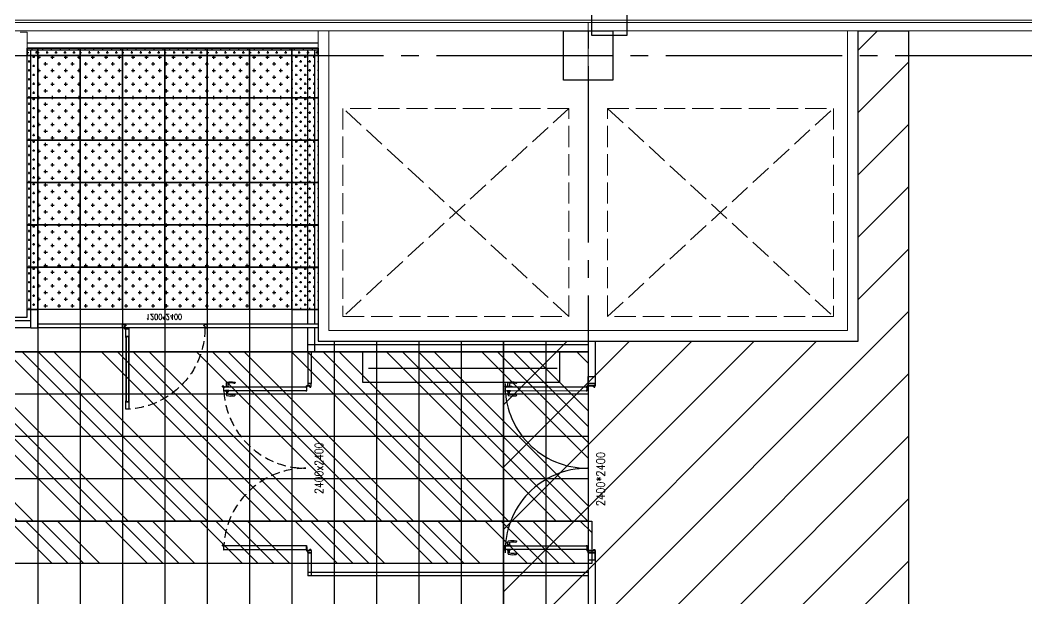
# Model space of a CAD drawing. Header units: millimetres. Extents: x -960 to 41501, y -1010 to 11880.
# Drawn here: x 18515 to 19942, y 8230 to 9050 of the extents above; entities that cross this region are included whole.
import ezdxf
from ezdxf.enums import TextEntityAlignment as Align

# ---------------------------------------------------------------- set-up
doc = ezdxf.new("R2010")
doc.units = ezdxf.units.MM
doc.header["$LTSCALE"] = 100
for name, pattern in [('188K-SM-03-F10-ARCH-PA-Y2257103$0$AP5A-SM-03-F20-ARCH-PA-Y2230801+Y2230803$0$ALL-PA-TXT-Y2221201$0$DASHED', [19.05, 12.7, -6.35]), ('188K-SM-03-F10-ARCH-PA-Y2257103$0$DASHED', [19.05, 12.7, -6.35]), ('X-S-FAB-L10$0$COL-CEN-LIN', [3.25, 2.5, -0.25, 0.25, -0.25]), ('X-S-FAB-L10$0$HIDDEN', [0.4, 0.3, -0.1]), ('X-S-FAB-L10$0$TAI_虛線', [5.644, 2.822, -2.822])]:
    doc.linetypes.add(name, pattern=pattern)
for name, color, linetype in [('0-XREF', 7, 'Continuous'), ('188K-SM-03-F10-ARCH-PA-Y2257103$0$K-1小時防火門', 53, 'Continuous'), ('188K-SM-03-F10-ARCH-PA-Y2257103$0$K-Door', 53, 'Continuous'), ('188K-SM-03-F10-ARCH-PA-Y2257103$0$K-P1S-4.2-單抗', 53, 'Continuous'), ('188K-SM-03-F10-ARCH-PA-Y2257103$0$K-P2D-4.2-雙抗', 53, 'Continuous'), ('188K-SM-03-F10-ARCH-PA-Y2257103$0$K-岩棉 2hr 7.5-單抗', 53, 'Continuous'), ('188K-SM-03-F10-ARCH-PA-Y2257103$0$K-岩棉 2hr 7.5-非抗', 53, 'Continuous'), ('188K-SM-03-F10-ARCH-RF-Y2257103$0$K-RF-0.55', 191, 'Continuous'), ('188K-SM-03-F10-ARCH-RF-Y2257103$0$K-RF-0.55-AREA', 6, 'Continuous'), ('188K-SM-03-F10-ARCH-RF-Y2257103$0$K-RF-動線-1500', 5, 'Continuous'), ('188K-SM-03-F10-ARCH-RF-Y2257103$0$K-RF-動線-1500-預降', 14, 'Continuous'), ('188K-SM-03-F10-ARCH-RF-Y2257103$0$K-格柵-不定尺', 80, 'Continuous'), ('188K-SM-03-F10-ARCH-RF-Y2257103$0$K-格柵-整', 30, 'Continuous'), ('X-S-FAB-L10$0$0-DIM-TXT', 8, 'Continuous'), ('X-S-FAB-L10$0$04', 8, 'Continuous'), ('X-S-FAB-L10$0$A-OBJE-2D', 8, 'X-S-FAB-L10$0$HIDDEN'), ('X-S-FAB-L10$0$A-WALL-EX', 8, 'Continuous'), ('X-S-FAB-L10$0$A-WALL-IN', 8, 'Continuous'), ('X-S-FAB-L10$0$ASP_5', 8, 'Continuous'), ('X-S-FAB-L10$0$BLOCK', 8, 'Continuous'), ('X-S-FAB-L10$0$CCL', 8, 'X-S-FAB-L10$0$COL-CEN-LIN'), ('X-S-FAB-L10$0$COL-S', 8, 'Continuous'), ('X-S-FAB-L10$0$HATCH-L', 8, 'Continuous'), ('X-S-FAB-L10$0$S-SLAB-SHOW', 8, 'Continuous')]:
    doc.layers.add(name, color=color, linetype=linetype)
doc.styles.add('188K-SM-03-F10-ARCH-PA-Y2257103$0$14P7-XFDP10$0$AA-TXT', font='simplex.shx', dxfattribs={"width": 0.8, "bigfont": 'chineset.shx'})
doc.styles.add('188K-SM-03-F10-ARCH-PA-Y2257103$0$AP5A-SM-03-F20-ARCH-PA-Y2230801+Y2230803$0$ALL-PA-TXT-Y2221201$0$Standard', font='txt.shx', dxfattribs={"bigfont": 'chineset.shx'})
doc.styles.add('188K-SM-03-F10-ARCH-PA-Y2257103$0$Standard', font='txt.shx', dxfattribs={"bigfont": 'chineset.shx'})
doc.styles.add('X-S-FAB-L10$0$CHINA', font='simplex.shx', dxfattribs={"width": 0.75, "bigfont": 'chineset.shx'})
doc.styles.add('X-S-FAB-L10$0$Standard', font='', dxfattribs={"width": 0.8})
doc.styles.add('X-S-FAB-L10$0$TG_NOTE_TEXT', font='simplex.shx', dxfattribs={"width": 0.75, "bigfont": 'chineset.shx'})
doc.styles.get('X-S-FAB-L10$0$Standard').set_extended_font_data('Microsoft JhengHei')

# ---------------------------------------------------------------- blocks, each defined once
blk = doc.blocks.new('X-S-FAB-L10$0$FAB2-L05')
at = {"layer": 'X-S-FAB-L10$0$CCL'}
for p, q in [((-6840, 11005), (-6840, 0)), ((-26880, 9720), (1210, 9720))]:
    blk.add_line(p, q, dxfattribs=at)
at = {"layer": 'X-S-FAB-L10$0$COL-S'}
blk.add_lwpolyline([(-6875, 9755), (-6805, 9755), (-6805, 9685), (-6875, 9685)], close=True, dxfattribs=at)
blk = doc.blocks.new('X-S-FAB-L10')
at = {"layer": 'X-S-FAB-L10$0$04'}
for p, q in [((19702.5, 8595), (19702.5, 9035)), ((19702.5, 9035), (19774, 9035)), ((19774, 9035), (19774, 7528.8)), ((19200, 8595), (19702.5, 8595)), ((19200, 7320), (19200, 8595))]:
    blk.add_line(p, q, dxfattribs=at)
at = {"layer": 'X-S-FAB-L10$0$A-OBJE-2D', "lineweight": 0}
for p, q in [((19292.5, 8630), (18972.5, 8925)), ((19292.5, 8925), (18972.5, 8630)), ((19292.5, 8925), (18972.5, 8925)), ((18972.5, 8925), (18972.5, 8630)), ((19292.5, 8630), (19292.5, 8925)), ((19347.5, 8630), (19667.5, 8925)), ((19347.5, 8925), (19667.5, 8630)), ((19347.5, 8630), (19347.5, 8925)), ((19347.5, 8925), (19667.5, 8925)), ((19667.5, 8925), (19667.5, 8630)), ((18972.5, 8630), (19292.5, 8630)), ((19667.5, 8630), (19347.5, 8630)), ((19047.5, 8610), (19232.5, 8610)), ((19407.5, 8610), (19592.5, 8610))]:
    blk.add_line(p, q, dxfattribs=at)
at = {"layer": 'X-S-FAB-L10$0$A-WALL-EX', "lineweight": 0}
blk.add_line((15170, 9046.5), (24360, 9046.5), dxfattribs=at)
at = {"layer": 'X-S-FAB-L10$0$A-WALL-EX', "lineweight": 0, "flags": 128}
for points in [[(24360, 9050), (15170, 9050)], [(15155, 9035), (24363.5, 9035)]]:
    blk.add_lwpolyline(points, dxfattribs=at)
at = {"layer": 'X-S-FAB-L10$0$A-WALL-IN', "lineweight": 0}
for p, q in [((18952.5, 9035), (18937.5, 9035)), ((18937.5, 9035), (18937.5, 8610)), ((18952.5, 8610), (18952.5, 9035)), ((19702.5, 9035), (19687.5, 9035)), ((19687.5, 9035), (19687.5, 8610)), ((19702.5, 8610), (19702.5, 9035)), ((18525, 8629), (18525, 8644)), ((18450, 8629), (18525, 8629)), ((18937.5, 8595), (18937.5, 8610)), ((19687.5, 8610), (18952.5, 8610)), ((19702.5, 8595), (19702.5, 8610)), ((18937.5, 8595), (19702.5, 8595))]:
    blk.add_line(p, q, dxfattribs=at)
at = {"layer": 'X-S-FAB-L10$0$A-WALL-IN', "lineweight": 0, "flags": 128}
for points in [[(18525, 9033), (18515, 9033)], [(18525, 8644), (18525, 9033)]]:
    blk.add_lwpolyline(points, dxfattribs=at)
at = {"layer": 'X-S-FAB-L10$0$ASP_5'}
for p, q in [((19375, 9950), (19375, 9028)), ((19325, 9028), (19325, 9900)), ((19375, 9028), (19325, 9028))]:
    blk.add_line(p, q, dxfattribs=at)
at = {"layer": 'X-S-FAB-L10$0$COL-S'}
for p, q in [((19285, 9035), (19355, 9035)), ((19285, 8965), (19285, 9035)), ((19355, 9035), (19355, 8965)), ((19355, 8965), (19285, 8965))]:
    blk.add_line(p, q, dxfattribs=at)
at = {"layer": 'X-S-FAB-L10$0$HATCH-L', "linetype": 'Continuous'}
for p, q in [((19702.5, 9007.5), (19730, 9035)), ((19702.5, 8919.1), (19774, 8990.6)), ((19702.5, 8830.7), (19774, 8902.2)), ((19702.5, 8742.3), (19774, 8813.8)), ((19702.5, 8654), (19774, 8725.5)), ((19200, 8063.1), (19774, 8637.1)), ((19200, 8593.4), (19201.6, 8595)), ((19200, 8505), (19290, 8595)), ((19200, 8416.6), (19378.4, 8595)), ((19200, 8328.2), (19466.8, 8595)), ((19200, 8239.8), (19555.2, 8595)), ((19200, 8151.5), (19643.5, 8595)), ((19200, 7974.7), (19774, 8548.7)), ((19200, 7886.3), (19774, 8460.3)), ((19200, 7797.9), (19774, 8371.9)), ((19200, 7709.5), (19774, 8283.5))]:
    blk.add_line(p, q, dxfattribs=at)
at = {"layer": 'X-S-FAB-L10$0$S-SLAB-SHOW', "linetype": 'X-S-FAB-L10$0$TAI_虛線', "lineweight": 0}
blk.add_line((19320, 9046.5), (19320, 8610), dxfattribs=at)
at = {"layer": 'X-S-FAB-L10$0$BLOCK'}
blk.add_blockref('X-S-FAB-L10$0$FAB2-L05', (26160, -720), dxfattribs=at)
at = {"style": 'X-S-FAB-L10$0$TG_NOTE_TEXT', "width": 0.5, "flags": 1}
for p in [(7463.3, 9020), (18268.3, 8649), (11197.8, 4800.2), (16485.8, 4800.2), (25420.3, 2635), (13360, 320, 0), (7463.3, -33.3)]:
    blk.add_attdef('WH', text='', height=20, dxfattribs=at).set_placement(p, align=Align.BOTTOM_LEFT)
at = {"width": 0.5}
for style, p in [('X-S-FAB-L10$0$TG_NOTE_TEXT', (7585, 9020)), ('X-S-FAB-L10$0$TG_NOTE_TEXT', (18390, 8649)), ('X-S-FAB-L10$0$TG_NOTE_TEXT', (11117.5, 4813.5)), ('X-S-FAB-L10$0$TG_NOTE_TEXT', (16607.5, 4813.5)), ('X-S-FAB-L10$0$TG_NOTE_TEXT', (25350, 2635)), ('X-S-FAB-L10$0$Standard', (13129.4, 325, 0)), ('X-S-FAB-L10$0$TG_NOTE_TEXT', (7585, -20))]:
    blk.add_attdef('DESC', text='', height=10, dxfattribs=dict(at, style=style)).set_placement(p, align=Align.BOTTOM_LEFT)
for tag, style, p in [('TYPE', 'X-S-FAB-L10$0$TG_NOTE_TEXT', (7619.3, 9020)), ('NO', 'X-S-FAB-L10$0$TG_NOTE_TEXT', (7650.1, 9020)), ('TYPE', 'X-S-FAB-L10$0$TG_NOTE_TEXT', (18424.2, 8649)), ('NO', 'X-S-FAB-L10$0$TG_NOTE_TEXT', (18455, 8649)), ('NO', 'X-S-FAB-L10$0$TG_NOTE_TEXT', (11088.6, 4813.5)), ('TYPE', 'X-S-FAB-L10$0$TG_NOTE_TEXT', (11151.8, 4813.5)), ('TYPE', 'X-S-FAB-L10$0$TG_NOTE_TEXT', (16641.8, 4813.5)), ('NO', 'X-S-FAB-L10$0$TG_NOTE_TEXT', (16672.6, 4813.5)), ('NO', 'X-S-FAB-L10$0$TG_NOTE_TEXT', (25313, 2635)), ('TYPE', 'X-S-FAB-L10$0$TG_NOTE_TEXT', (25350, 2635)), ('NO', 'X-S-FAB-L10$0$Standard', (13100, 320, 0)), ('TYPE', 'X-S-FAB-L10$0$Standard', (13129.4, 320, 0)), ('TYPE', 'X-S-FAB-L10$0$TG_NOTE_TEXT', (7619.3, -20)), ('NO', 'X-S-FAB-L10$0$TG_NOTE_TEXT', (7650.1, -20))]:
    blk.add_attdef(tag, text='', height=10, dxfattribs=dict(at, style=style)).set_placement(p, align=Align.BOTTOM_RIGHT)
for rotation, style, p in [(180, 'X-S-FAB-L10$0$Standard', (317.6, 7480)), (180, 'X-S-FAB-L10$0$Standard', (1217.6, 7480)), (90, 'X-S-FAB-L10$0$TG_NOTE_TEXT', (24310, 3647.5)), (270, 'X-S-FAB-L10$0$TG_NOTE_TEXT', (17080, 1605))]:
    blk.add_attdef('DESC', text='', height=10, rotation=rotation, dxfattribs=dict(at, style=style)).set_placement(p, align=Align.BOTTOM_LEFT)
for tag, rotation, style, p in [('TYPE', 180, 'X-S-FAB-L10$0$Standard', (317.6, 7480)), ('NO', 180, 'X-S-FAB-L10$0$Standard', (347, 7480)), ('TYPE', 180, 'X-S-FAB-L10$0$Standard', (1217.6, 7480)), ('NO', 180, 'X-S-FAB-L10$0$Standard', (1247, 7480)), ('TYPE', 90, 'X-S-FAB-L10$0$TG_NOTE_TEXT', (24310, 3647.5)), ('NO', 90, 'X-S-FAB-L10$0$TG_NOTE_TEXT', (24310, 3610.5)), ('TYPE', 270, 'X-S-FAB-L10$0$TG_NOTE_TEXT', (17080, 1605)), ('NO', 270, 'X-S-FAB-L10$0$TG_NOTE_TEXT', (17080, 1573))]:
    blk.add_attdef(tag, text='', height=10, rotation=rotation, dxfattribs=dict(at, style=style)).set_placement(p, align=Align.BOTTOM_RIGHT)
at = {"style": 'X-S-FAB-L10$0$TG_NOTE_TEXT', "width": 0.5, "flags": 1}
for rotation, p in [(180, (43, 7480)), (180, (943, 7480)), (90, (24310, 3717.8)), (270, (17080, 1711.7))]:
    blk.add_attdef('WH', text='', height=20, rotation=rotation, dxfattribs=at).set_placement(p, align=Align.BOTTOM_LEFT)
at = {"layer": 'X-S-FAB-L10$0$0-DIM-TXT', "style": 'X-S-FAB-L10$0$CHINA', "width": 0.75}
for p in [(667.4, 7855.1, -2689.4), (22627.4, 6728.8), (25644.7, 6728.8), (24778.8, 5569.1), (1118.3, 4980), (417.8, 4594.6), (23874.8, 4355), (22927.4, 4330.1), (23749.9, 3901.4), (417.8, 3765.2), (1118.3, 3730), (417.8, 3115.8), (536.9, 2227.8), (16909, 1782.7), (888.4, 880.5), (16977.4, 750), (18878.8, 750), (25641.2, 553.2), (21364, 526.9)]:
    blk.add_attdef('HIG', text='', height=80, dxfattribs=at).set_placement(p, align=Align.MIDDLE_LEFT)
blk = doc.blocks.new('188K-SM-03-F10-ARCH-RF-Y2257103$0$格柵-60x60')
h = blk.add_hatch()
h.set_pattern_fill('CROSS', color=256, scale=1.5)
h.set_pattern_definition([(0, (-67309.572, -18158.226), (9.525, 9.525), [4.7625, -14.2875]), (90, (-67307.191, -18160.607), (-9.525, 9.525), [4.7625, -14.2875])])
h.paths.add_polyline_path([(0, 60), (60, 60), (60, 0), (0, 0)])
blk.add_lwpolyline([(0, 60), (60, 60), (60, 0), (0, 0)], close=True)
blk = doc.blocks.new('188K-SM-03-F10-ARCH-RF-Y2257103')
at = {"layer": '188K-SM-03-F10-ARCH-RF-Y2257103$0$K-RF-動線-1500'}
h = blk.add_hatch(dxfattribs=at)
h.set_pattern_fill('ANSI34', color=256, scale=5, angle=90)
h.paths.add_polyline_path([(1765, 8580), (19320, 8580), (19320, 8340), (1765, 8340)])
at = {"layer": '188K-SM-03-F10-ARCH-RF-Y2257103$0$K-RF-動線-1500-預降'}
h = blk.add_hatch(dxfattribs=at)
h.set_pattern_fill('ANSI34', color=256, scale=5, angle=90)
h.set_pattern_definition([(135, (5, -240), (-67.3519, -67.3519), []), (135, (5, -217.55), (-67.3519, -67.3519), []), (135, (5, -195.1), (-67.3519, -67.3519), []), (135, (5, -172.65), (-67.3519, -67.3519), [])])
h.paths.add_polyline_path([(1770, 8340), (19325, 8340), (19325, 8280), (1770, 8280)])
at = {"layer": '188K-SM-03-F10-ARCH-RF-Y2257103$0$K-格柵-不定尺'}
h = blk.add_hatch(dxfattribs=at)
h.set_pattern_fill('CROSS', color=256)
h.set_pattern_definition([(0, (16365, -4e-11), (6.35, 6.35), [3.175, -9.525]), (90, (16366.5874, -1.5875), (-6.35, 6.35), [3.175, -9.525])])
h.paths.add_polyline_path([(18525, 9000), (18540, 9000), (18540, 9010.5), (18525, 9010.5)])
h = blk.add_hatch(dxfattribs=at)
h.set_pattern_fill('CROSS', color=256)
h.set_pattern_definition([(0, (16380, 2e-11), (6.35, 6.35), [3.175, -9.525]), (90, (16381.5875, -1.5875), (-6.35, 6.35), [3.175, -9.525])])
h.paths.add_polyline_path([(18540, 9000), (18600, 9000), (18600, 9010.5), (18540, 9010.5)])
h = blk.add_hatch(dxfattribs=at)
h.set_pattern_fill('CROSS', color=256)
h.set_pattern_definition([(0, (16440, 2e-11), (6.35, 6.35), [3.175, -9.525]), (90, (16441.5875, -1.5875), (-6.35, 6.35), [3.175, -9.525])])
h.paths.add_polyline_path([(18600, 9000), (18660, 9000), (18660, 9010.5), (18600, 9010.5)])
h = blk.add_hatch(dxfattribs=at)
h.set_pattern_fill('CROSS', color=256)
h.set_pattern_definition([(0, (16500, 0), (6.35, 6.35), [3.175, -9.525]), (90, (16501.5875, -1.5875), (-6.35, 6.35), [3.175, -9.525])])
h.paths.add_polyline_path([(18660, 9000), (18720, 9000), (18720, 9010.5), (18660, 9010.5)])
h = blk.add_hatch(dxfattribs=at)
h.set_pattern_fill('CROSS', color=256)
h.set_pattern_definition([(0, (16560, 0), (6.35, 6.35), [3.175, -9.525]), (90, (16561.5875, -1.5875), (-6.35, 6.35), [3.175, -9.525])])
h.paths.add_polyline_path([(18720, 9000), (18780, 9000), (18780, 9010.5), (18720, 9010.5)])
h = blk.add_hatch(dxfattribs=at)
h.set_pattern_fill('CROSS', color=256)
h.set_pattern_definition([(0, (16620, 2e-11), (6.35, 6.35), [3.175, -9.525]), (90, (16621.5875, -1.5875), (-6.35, 6.35), [3.175, -9.525])])
h.paths.add_polyline_path([(18780, 9000), (18840, 9000), (18840, 9010.5), (18780, 9010.5)])
h = blk.add_hatch(dxfattribs=at)
h.set_pattern_fill('CROSS', color=256)
h.set_pattern_definition([(0, (16680, 2e-11), (6.35, 6.35), [3.175, -9.525]), (90, (16681.5875, -1.5875), (-6.35, 6.35), [3.175, -9.525])])
h.paths.add_polyline_path([(18840, 9000), (18900, 9000), (18900, 9010.5), (18840, 9010.5)])
h = blk.add_hatch(dxfattribs=at)
h.set_pattern_fill('CROSS', color=256)
h.set_pattern_definition([(0, (16762.5, 4e-11), (6.35, 6.35), [3.175, -9.525]), (90, (16764.0874, -1.5875), (-6.35, 6.35), [3.175, -9.525])])
h.paths.add_polyline_path([(18900, 9000), (18937.5, 9000), (18937.5, 9010.5), (18900, 9010.5)])
h = blk.add_hatch(dxfattribs=at)
h.set_pattern_fill('CROSS', color=256)
h.set_pattern_definition([(0, (16380, -6e-11), (6.35, 6.35), [3.175, -9.525]), (90, (16381.5875, -1.5875), (-6.35, 6.35), [3.175, -9.525])])
h.paths.add_polyline_path([(18525, 9000), (18540, 9000), (18540, 8940), (18525, 8940)])
h = blk.add_hatch(dxfattribs=at)
h.set_pattern_fill('CROSS', color=256)
h.set_pattern_definition([(0, (16777.5, 1e-11), (6.35, 6.35), [3.175, -9.525]), (90, (16779.0875, -1.5875), (-6.35, 6.35), [3.175, -9.525])])
h.paths.add_polyline_path([(18900, 9000), (18937.5, 9000), (18937.5, 8940), (18900, 8940)])
h = blk.add_hatch(dxfattribs=at)
h.set_pattern_fill('CROSS', color=256)
h.set_pattern_definition([(0, (16380, -60), (6.35, 6.35), [3.175, -9.525]), (90, (16381.5876, -61.5875), (-6.35, 6.35), [3.175, -9.525])])
h.paths.add_polyline_path([(18525, 8940), (18540, 8940), (18540, 8880), (18525, 8880)])
h = blk.add_hatch(dxfattribs=at)
h.set_pattern_fill('CROSS', color=256)
h.set_pattern_definition([(0, (16777.5, -60), (6.35, 6.35), [3.175, -9.525]), (90, (16779.0876, -61.5875), (-6.35, 6.35), [3.175, -9.525])])
h.paths.add_polyline_path([(18900, 8940), (18937.5, 8940), (18937.5, 8880), (18900, 8880)])
h = blk.add_hatch(dxfattribs=at)
h.set_pattern_fill('CROSS', color=256)
h.set_pattern_definition([(0, (16380, -120), (6.35, 6.35), [3.175, -9.525]), (90, (16381.5875, -121.5875), (-6.35, 6.35), [3.175, -9.525])])
h.paths.add_polyline_path([(18525, 8880), (18540, 8880), (18540, 8820), (18525, 8820)])
h = blk.add_hatch(dxfattribs=at)
h.set_pattern_fill('CROSS', color=256)
h.set_pattern_definition([(0, (16777.5, -120), (6.35, 6.35), [3.175, -9.525]), (90, (16779.0875, -121.5875), (-6.35, 6.35), [3.175, -9.525])])
h.paths.add_polyline_path([(18900, 8880), (18937.5, 8880), (18937.5, 8820), (18900, 8820)])
h = blk.add_hatch(dxfattribs=at)
h.set_pattern_fill('CROSS', color=256)
h.set_pattern_definition([(0, (16380, -180.25), (6.35, 6.35), [3.175, -9.525]), (90, (16381.5876, -181.8374), (-6.35, 6.35), [3.175, -9.525])])
h.paths.add_polyline_path([(18525, 8819.7), (18540, 8819.7), (18540, 8759.7), (18525, 8759.7)])
h = blk.add_hatch(dxfattribs=at)
h.set_pattern_fill('CROSS', color=256)
h.set_pattern_definition([(0, (16777.5, -180.25), (6.35, 6.35), [3.175, -9.525]), (90, (16779.0876, -181.8374), (-6.35, 6.35), [3.175, -9.525])])
h.paths.add_polyline_path([(18900, 8819.7), (18937.5, 8819.7), (18937.5, 8759.7), (18900, 8759.7)])
h = blk.add_hatch(dxfattribs=at)
h.set_pattern_fill('CROSS', color=256)
h.set_pattern_definition([(0, (16380, -240.25), (6.35, 6.35), [3.175, -9.525]), (90, (16381.5875, -241.8374), (-6.35, 6.35), [3.175, -9.525])])
h.paths.add_polyline_path([(18525, 8759.7), (18540, 8759.7), (18540, 8699.7), (18525, 8699.7)])
h = blk.add_hatch(dxfattribs=at)
h.set_pattern_fill('CROSS', color=256)
h.set_pattern_definition([(0, (16777.5, -240.25), (6.35, 6.35), [3.175, -9.525]), (90, (16779.0875, -241.8374), (-6.35, 6.35), [3.175, -9.525])])
h.paths.add_polyline_path([(18900, 8759.7), (18937.5, 8759.7), (18937.5, 8699.7), (18900, 8699.7)])
h = blk.add_hatch(dxfattribs=at)
h.set_pattern_fill('CROSS', color=256)
h.set_pattern_definition([(0, (16380, -300.25), (6.35, 6.35), [3.175, -9.525]), (90, (16381.5875, -301.8374), (-6.35, 6.35), [3.175, -9.525])])
h.paths.add_polyline_path([(18525, 8699.7), (18540, 8699.7), (18540, 8639.7), (18525, 8639.7)])
h = blk.add_hatch(dxfattribs=at)
h.set_pattern_fill('CROSS', color=256)
h.set_pattern_definition([(0, (16777.5, -300.25), (6.35, 6.35), [3.175, -9.525]), (90, (16779.0875, -301.8374), (-6.35, 6.35), [3.175, -9.525])])
h.paths.add_polyline_path([(18900, 8699.7), (18937.5, 8699.7), (18937.5, 8639.7), (18900, 8639.7)])
at = {"layer": '188K-SM-03-F10-ARCH-RF-Y2257103$0$K-RF-0.55'}
for p, q in [((18540, 9010.5), (18540, 1870)), ((18600, 9010.5), (18600, 1870)), ((18660, 9010.5), (18660, 1870)), ((18720, 9010.5), (18720, 1870)), ((18780, 9010.5), (18780, 1870)), ((18840, 9010.5), (18840, 1870)), ((18900, 9010.5), (18900, 1870)), ((18937.5, 9000), (18525, 9000)), ((18937.5, 8940), (18525, 8940)), ((18937.5, 8880), (18525, 8880)), ((18937.5, 8820), (18525, 8820)), ((18937.5, 8760), (18525, 8760)), ((18937.5, 8700), (18525, 8700)), ((18937.5, 8640), (18525, 8640)), ((18960, 8595), (18960, 1870)), ((19020, 8595), (19020, 1870)), ((19080, 8595), (19080, 1870)), ((19140, 8595), (19140, 1870)), ((19200, 8595), (19200, 1870)), ((19260, 8595), (19260, 1870)), ((19320, 8595), (19320, 1870)), ((19320, 8580), (1765, 8580)), ((19320, 8520), (1765, 8520)), ((19320, 8460), (1765, 8460)), ((19320, 8400), (1765, 8400)), ((19320, 8340), (1765, 8340)), ((19320, 8280), (1845, 8280))]:
    blk.add_line(p, q, dxfattribs=at)
at = {"layer": '188K-SM-03-F10-ARCH-RF-Y2257103$0$K-RF-0.55-AREA', "elevation": 0}
blk.add_lwpolyline([(16835, 9010.5), (17595, 9010.5), (17595, 8629), (18525, 8629), (18525, 9010.5), (18937.5, 9010.5), (18937.5, 8595), (19320, 8595), (19320, 7535)], dxfattribs=at)
at = {"layer": '188K-SM-03-F10-ARCH-RF-Y2257103$0$K-RF-動線-1500'}
blk.add_lwpolyline([(1765, 8580), (19320, 8580), (19320, 8340), (1765, 8340)], close=True, dxfattribs=at)
at = {"layer": '188K-SM-03-F10-ARCH-RF-Y2257103$0$K-RF-動線-1500-預降'}
blk.add_lwpolyline([(1770, 8340), (19325, 8340), (19325, 8280), (1770, 8280)], close=True, dxfattribs=at)
at = {"layer": '188K-SM-03-F10-ARCH-RF-Y2257103$0$K-格柵-不定尺'}
for points in [[(18525, 9000), (18540, 9000), (18540, 9010.5), (18525, 9010.5)], [(18540, 9000), (18600, 9000), (18600, 9010.5), (18540, 9010.5)], [(18600, 9000), (18660, 9000), (18660, 9010.5), (18600, 9010.5)], [(18660, 9000), (18720, 9000), (18720, 9010.5), (18660, 9010.5)], [(18720, 9000), (18780, 9000), (18780, 9010.5), (18720, 9010.5)], [(18780, 9000), (18840, 9000), (18840, 9010.5), (18780, 9010.5)], [(18840, 9000), (18900, 9000), (18900, 9010.5), (18840, 9010.5)], [(18900, 9000), (18937.5, 9000), (18937.5, 9010.5), (18900, 9010.5)], [(18525, 9000), (18540, 9000), (18540, 8940), (18525, 8940)], [(18900, 9000), (18937.5, 9000), (18937.5, 8940), (18900, 8940)], [(18525, 8940), (18540, 8940), (18540, 8880), (18525, 8880)], [(18900, 8940), (18937.5, 8940), (18937.5, 8880), (18900, 8880)], [(18525, 8880), (18540, 8880), (18540, 8820), (18525, 8820)], [(18900, 8880), (18937.5, 8880), (18937.5, 8820), (18900, 8820)]]:
    blk.add_lwpolyline(points, close=True, dxfattribs=at)
at = {"layer": '188K-SM-03-F10-ARCH-RF-Y2257103$0$K-格柵-不定尺', "elevation": 0}
for points in [[(18525, 8819.7), (18540, 8819.7), (18540, 8759.7), (18525, 8759.7)], [(18900, 8819.7), (18937.5, 8819.7), (18937.5, 8759.7), (18900, 8759.7)], [(18525, 8759.7), (18540, 8759.7), (18540, 8699.7), (18525, 8699.7)], [(18900, 8759.7), (18937.5, 8759.7), (18937.5, 8699.7), (18900, 8699.7)], [(18525, 8699.7), (18540, 8699.7), (18540, 8639.7), (18525, 8639.7)], [(18900, 8699.7), (18937.5, 8699.7), (18937.5, 8639.7), (18900, 8639.7)]]:
    blk.add_lwpolyline(points, close=True, dxfattribs=at)
at = {"layer": '188K-SM-03-F10-ARCH-RF-Y2257103$0$K-格柵-整'}
for p in [(18540, 8940), (18600, 8940), (18660, 8940), (18720, 8940), (18780, 8940), (18840, 8940), (18540, 8880), (18600, 8880), (18660, 8880), (18720, 8880), (18780, 8880), (18840, 8880), (18540, 8820), (18600, 8820), (18660, 8820), (18720, 8820), (18780, 8820), (18840, 8820), (18540, 8760), (18600, 8760), (18660, 8760), (18720, 8760), (18780, 8760), (18840, 8760), (18540, 8700), (18600, 8700), (18660, 8700), (18720, 8700), (18780, 8700), (18840, 8700), (18540, 8640), (18600, 8640), (18660, 8640), (18720, 8640), (18780, 8640), (18840, 8640)]:
    blk.add_blockref('188K-SM-03-F10-ARCH-RF-Y2257103$0$格柵-60x60', p, dxfattribs=at)
blk = doc.blocks.new('188K-SM-03-F10-ARCH-PA-Y2257103$0$單開庫板門-1200x2400)圓型拉環鎖+輔助鎖)')
at = {"ltscale": 0.1}
for p, q in [((26008.6, -11403.6), (26004.5, -11403.6)), ((26004.5, -11403.6), (26004.5, -11414.1)), ((26008.6, -11414.1), (26008.6, -11403.6)), ((26004.5, -11414.1), (26004.5, -11415.3)), ((26004.5, -11414.1), (26008.6, -11414.1)), ((26004.5, -11415.4), (26004.6, -11415.5)), ((26008.6, -11414), (26004.6, -11414)), ((26004.6, -11414.3), (26004.6, -11414.2)), ((26004.6, -11415.3), (26004.6, -11414.5)), ((26004.7, -11414.1), (26006.5, -11414.1)), ((26005.1, -11414.4), (26004.7, -11414.4)), ((26004.7, -11414.5), (26005.1, -11414.5)), ((26004.7, -11414.5), (26004.7, -11506)), ((26004.7, -11506), (26004.7, -11414.5)), ((26004.7, -11414.5), (26004.7, -11414.5)), ((26004.7, -11415.4), (26004.7, -11415.3)), ((26005.2, -11414.4), (26005.2, -11414.4)), ((26006.5, -11414.1), (26006.6, -11414.1)), ((26006.6, -11414.1), (26006.6, -11414.1)), ((26006.6, -11414.1), (26008.4, -11414.1)), ((26008.4, -11414.4), (26008, -11414.4)), ((26008, -11414.4), (26008, -11414.4)), ((26008, -11414.5), (26008.4, -11414.5)), ((26008.4, -11506), (26008.4, -11414.5)), ((26008.4, -11414.5), (26008.4, -11414.5)), ((26008.4, -11414.5), (26008.4, -11506)), ((26008.4, -11415.3), (26008.4, -11415.4)), ((26008.5, -11414.2), (26008.5, -11414.3)), ((26008.5, -11414.5), (26008.5, -11415.3)), ((26008.5, -11415.5), (26008.6, -11415.4)), ((26008.6, -11415.3), (26008.6, -11414.1)), ((26008.6, -11506.4), (26004.5, -11506.4)), ((26004.5, -11506.4), (26004.5, -11518)), ((26004.7, -11506), (26004.7, -11506)), ((26008.4, -11506), (26008.4, -11506)), ((26008.6, -11518), (26008.6, -11506.4)), ((25999.5, -11519.7), (25999.5, -11523.2)), ((26002.5, -11519.1), (26000, -11519.1)), ((26000, -11523.7), (26002.4, -11523.7)), ((26002.4, -11523.7), (26004.1, -11522.6)), ((26002.9, -11518.5), (26002.6, -11518.5)), ((26002.6, -11518.5), (26002.6, -11521)), ((26002.6, -11521.9), (26002.6, -11519.3)), ((26002.6, -11521), (26002.9, -11521)), ((26003.4, -11521.9), (26002.6, -11521.9)), ((26002.9, -11521), (26002.9, -11518.5)), ((26003.3, -11522.2), (26003.3, -11522)), ((26003.3, -11522), (26003.4, -11522)), ((26004, -11522.2), (26003.3, -11522.2)), ((26008.3, -11517.5), (26003.6, -11517.5)), ((26003.6, -11517.5), (26003.6, -11517.7)), ((26003.6, -11517.7), (26008.3, -11517.7)), ((26004.1, -11521.9), (26003.9, -11521.9)), ((26003.9, -11522), (26004, -11522)), ((26004, -11522), (26004, -11522.2)), ((26004.2, -11522.4), (26004.2, -11521.9)), ((26004.5, -11518), (26008.6, -11518)), ((26008.3, -11517.7), (26008.3, -11517.5)), ((26114.8, -11521.9), (26115.1, -11521.9)), ((26114.8, -11522.4), (26114.8, -11521.9)), ((26114.9, -11522), (26114.9, -11522.2)), ((26115.1, -11522), (26114.9, -11522)), ((26114.9, -11522.2), (26115.7, -11522.2)), ((26116.6, -11523.7), (26114.9, -11522.6)), ((26115.5, -11521.9), (26116.3, -11521.9)), ((26115.7, -11522), (26115.5, -11522)), ((26115.7, -11522.2), (26115.7, -11522)), ((26116.3, -11521.9), (26116.3, -11519.3)), ((26116.5, -11519.1), (26119, -11519.1)), ((26119, -11523.7), (26116.6, -11523.7)), ((26119.5, -11519.7), (26119.5, -11523.2))]:
    blk.add_line(p, q, dxfattribs=at)
blk.add_lwpolyline([(26006.6, -11506.4), (26006.5, -11506.3), (26004.7, -11506.3, -0.414214), (26004.6, -11506.3), (26004.6, -11506.1, -0.414214), (26004.7, -11506.1), (26005.1, -11506.1, 0.414214), (26005.2, -11506.1), (26005.2, -11506, 0.414214), (26005.1, -11506), (26004.7, -11506, -0.414214), (26004.6, -11506), (26004.6, -11505.2, -0.414214), (26004.7, -11505.2), (26004.7, -11505.2, 0.414214), (26004.7, -11505.2), (26004.7, -11505, 0.72636), (26004.6, -11505), (26004.5, -11505.1, 0.158507), (26004.5, -11505.2), (26004.5, -11506.4, 0.414214), (26004.6, -11506.5), (26008.6, -11506.5, 0.414214), (26008.6, -11506.4), (26008.6, -11505.2, 0.158507), (26008.6, -11505.1), (26008.5, -11505, 0.72636), (26008.4, -11505), (26008.4, -11505.2, 0.414214), (26008.5, -11505.2, -0.414214), (26008.5, -11505.2), (26008.5, -11506, -0.414214), (26008.4, -11506), (26008, -11506, 0.414214), (26008, -11506), (26008, -11506.1, 0.414214), (26008, -11506.1), (26008.4, -11506.1, -0.414214), (26008.5, -11506.1), (26008.5, -11506.3, -0.414214), (26008.4, -11506.3), (26006.6, -11506.3)], format="xyb", close=True, dxfattribs=at)
for points in [[(25999.5, -11518.9), (25999.5, -11523.9)], [(26119.5, -11518.9), (26119.5, -11523.9)]]:
    blk.add_lwpolyline(points)
at = {"linetype": '188K-SM-03-F10-ARCH-PA-Y2257103$0$AP5A-SM-03-F20-ARCH-PA-Y2230801+Y2230803$0$ALL-PA-TXT-Y2221201$0$DASHED', "ltscale": 0.01}
blk.add_arc((26001.1, -11518.7), 115.3, 359.8531, 85.8135, dxfattribs=at)
at = {"ltscale": 0.1}
for centre, radius, start, end in [((26004.6, -11414.1), 0.0313, 90, 180), ((26004.6, -11415.3), 0.0313, 180, 216.0274), ((26004.7, -11414.2), 0.0313, 90, 180), ((26004.7, -11414.3), 0.0313, 180, 270), ((26004.7, -11414.5), 0.0313, 90, 180), ((26004.7, -11415.3), 0.0209, 180, 270), ((26004.7, -11415.4), 0.0313, 216.0274, 360), ((26004.7, -11415.3), 0.0209, 360, 90), ((26005.1, -11414.4), 0.0313, 270, 0), ((26005.1, -11414.4), 0.0313, 0, 90), ((26008, -11414.4), 0.0313, 90, 180), ((26008, -11414.4), 0.0313, 180, 270), ((26008.4, -11414.2), 0.0313, 360, 90), ((26008.4, -11414.3), 0.0313, 270, 0), ((26008.4, -11414.5), 0.0313, 0, 90), ((26008.5, -11415.3), 0.0209, 90, 180), ((26008.5, -11415.4), 0.0313, 180, 323.9726), ((26008.5, -11415.3), 0.0209, 270, 360), ((26008.6, -11414.1), 0.0313, 360, 90), ((26008.6, -11415.3), 0.0313, 323.9726, 360)]:
    blk.add_arc(centre, radius, start, end, dxfattribs=at)
for centre, major_axis, start_param, end_param in [((26000, -11519.7), (0.369, -0.369), 2.356194, 3.926991), ((26000, -11523.2), (-0.369, -0.369), 5.497787, 7.068583), ((26002.5, -11519.3), (0.111, -0.111), 7.068583, 8.63938), ((26003.4, -11521.9), (-0.0369, -0.0369), 0.785398, 3.926991), ((26003.9, -11521.9), (-0.0369, -0.0369), 3.926991, 7.068583), ((26004.1, -11521.9), (0.0369, -0.0369), 7.068583, 8.63938), ((26003.9, -11522.4), (0.221, -0.221), 6.162283, 7.068583), ((26114.8, -11521.9), (-0.0369, -0.0369), -2.356194, -0.785398), ((26115.1, -11522.4), (-0.221, -0.221), -0.785398, 0.120903), ((26115.1, -11521.9), (0.0369, -0.0369), -0.785398, 2.356194), ((26115.5, -11521.9), (0.0369, -0.0369), 2.356194, 5.497787), ((26116.5, -11519.3), (-0.111, -0.111), -2.356194, -0.785398), ((26119, -11519.7), (-0.369, -0.369), 2.356194, 3.926991), ((26119, -11523.2), (0.369, -0.369), -0.785398, 0.785398)]:
    blk.add_ellipse(centre, major_axis=major_axis, ratio=1, start_param=start_param, end_param=end_param, dxfattribs=at)
at = {"ltscale": 0.1, "extrusion": (0, 0, -1)}
blk.add_ellipse((26003.1, -11517.9), major_axis=(-0.516, 0.516), ratio=1, start_param=5.497787, end_param=11.780972, dxfattribs=at)
at = {"color": 8, "ltscale": 0.1, "style": '188K-SM-03-F10-ARCH-PA-Y2257103$0$AP5A-SM-03-F20-ARCH-PA-Y2230801+Y2230803$0$ALL-PA-TXT-Y2221201$0$Standard', "width": 0.85}
blk.add_text('1200*2400', height=8, dxfattribs=at).set_placement((26058.4, -11534.4), align=Align.MIDDLE_CENTER)
blk = doc.blocks.new('188K-SM-03-F10-ARCH-PA-Y2257103$0$雙開門-2400×2400')
for p, q in [((225.2, 117.7), (223.8, 117.6)), ((229.2, 117.7), (225.2, 117.7)), ((225.2, 115.5), (229.2, 115.5)), ((229.2, 119), (229.2, 114.1)), ((230, 119), (229.2, 119)), ((230, 114.1), (230, 119)), ((229.2, 114.1), (230, 114.1)), ((0, 2.5), (0, -2.5)), ((0, -1.9), (0, 1.9)), ((0.6, 2.5), (3, 2.5)), ((3, 2.5), (3, 0.2)), ((3, 0.2), (3, 0.2)), ((239.4, 2.5), (237, 2.5)), ((237, 2.5), (237, -0.2)), ((237, -0.2), (237, 0)), ((240, 2.5), (240, -2.5)), ((240, -1.9), (240, 1.9)), ((3, -2.5), (0.6, -2.5)), ((4.7, -1.9), (3, -2.5)), ((3.7, -0.6), (3.9, -0.6)), ((3.9, -0.6), (4, -0.6)), ((4.1, -0.7), (4, -0.7)), ((4, -0.7), (4, -1.5)), ((4, -1.5), (4.6, -1.5)), ((4.5, -0.2), (4.1, -0.2)), ((4.1, -0.7), (4.1, -0.7)), ((4.6, -0.7), (4.5, -0.7)), ((4.5, -0.7), (4.5, -0.7)), ((4.6, -0.6), (4.7, -0.6)), ((4.6, -1.5), (4.6, -0.7)), ((4.7, -0.6), (4.8, -0.6)), ((5, -0.8), (5, -1.5)), ((235, -0.8), (235, -1.5)), ((235.3, -0.6), (235.2, -0.6)), ((235.4, -0.6), (235.3, -0.6)), ((235.3, -1.9), (237, -2.5)), ((235.4, -1.5), (235.4, -0.7)), ((235.4, -0.7), (235.5, -0.7)), ((236, -1.5), (235.4, -1.5)), ((235.5, -0.2), (235.9, -0.2)), ((235.5, -0.7), (235.5, -0.7)), ((235.9, -0.7), (235.9, -0.7)), ((235.9, -0.7), (236, -0.7)), ((236.1, -0.6), (236, -0.6)), ((236, -0.7), (236, -1.5)), ((236.3, -0.6), (236.1, -0.6)), ((237, -2.5), (239.4, -2.5))]:
    blk.add_line(p, q)
for points in [[(10.9, 121.6), (10.9, 123.4), (10.9, 121.6), (4.3, 121.6), (4.3, 121.5), (4.7, 121.5), (4.7, 120.4, 0.414214), (4.8, 120.3), (5, 120.3), (5, 120.4), (4.9, 120.4), (4.9, 121.4), (5, 121.4), (5, 4.1), (4.9, 4.1), (4.9, 5.1), (5, 5.1), (5, 5.2), (4.8, 5.2, 0.414214), (4.7, 5.1), (4.7, 4, 0.414214), (4.8, 3.8), (10.2, 3.8, 0.414214), (10.3, 4), (10.3, 5.1, 0.414214), (10.2, 5.2), (10, 5.2), (10, 5.1), (10.1, 5.1), (10.1, 4.1), (10, 4.1), (10, 121.4), (10.1, 121.4), (10.1, 120.4), (10, 120.4), (10, 120.3), (10.2, 120.3, 0.414214), (10.3, 120.4), (10.3, 121.4), (11.1, 121.4, 0.414214), (11.1, 121.4), (11.1, 123.6, 0.414214), (11.1, 123.7), (10.3, 123.7), (10.3, 123.4), (10.9, 123.4)], [(235.9, 121.6), (235.9, 123.4), (235.9, 121.6), (229.3, 121.6), (229.3, 121.5), (229.7, 121.5), (229.7, 120.4, 0.414214), (229.8, 120.3), (230, 120.3), (230, 120.4), (229.9, 120.4), (229.9, 121.4), (230, 121.4), (230, 4.1), (229.9, 4.1), (229.9, 5.1), (230, 5.1), (230, 5.2), (229.8, 5.2, 0.414214), (229.7, 5.1), (229.7, 4, 0.414214), (229.8, 3.8), (235.2, 3.8, 0.414214), (235.3, 4), (235.3, 5.1, 0.414214), (235.2, 5.2), (235, 5.2), (235, 5.1), (235.1, 5.1), (235.1, 4.1), (235, 4.1), (235, 121.4), (235.1, 121.4), (235.1, 120.4), (235, 120.4), (235, 120.3), (235.2, 120.3, 0.414214), (235.3, 120.4), (235.3, 121.4), (236.1, 121.4, 0.414214), (236.1, 121.4), (236.1, 123.6, 0.414214), (236.1, 123.7), (235.3, 123.7), (235.3, 123.4), (235.9, 123.4)], [(235.8, 117.7), (239.8, 117.7), (241.2, 117.6, -0.327495), (242, 116.9, -0.089847), (242.2, 106.2, -1.144881), (240.3, 106.6, 0.137079), (240.3, 114.9, 0.349357), (239.8, 115.5), (235.8, 115.5)]]:
    blk.add_lwpolyline(points, format="xyb")
blk.add_lwpolyline([(235, 114.1), (235, 119), (235.8, 119), (235.8, 114.1)], close=True)
at = {"ltscale": 500}
for points in [[(3.3, 0.3), (3.3, 3.1), (3, 3.1), (3, 0.3)], [(8.5, 3.8), (4, 3.8), (4, 4.1), (8.5, 4.1)], [(231.5, 3.8), (236, 3.8), (236, 4.1), (231.5, 4.1)], [(236.7, -0.1), (236.7, 3.1), (237, 3.1), (237, -0.1)]]:
    blk.add_lwpolyline(points, close=True, dxfattribs=at)
at = {"linetype": '188K-SM-03-F10-ARCH-PA-Y2257103$0$DASHED', "ltscale": 0.01}
for centre, start, end in [((3.5, 5.1), 0, 85.9993), ((236.5, 5.1), 94.0007, 180)]:
    blk.add_arc(centre, 116.5, start, end, dxfattribs=at)
for centre, radius, start, end in [((0.6, 1.9), 0.598, 90, 180), ((3.9, 0.2), 0.855, 178.2453, 256.7344), ((236.3, 0), 0.659, 270, 360), ((239.4, 1.9), 0.598, 0, 90), ((0.6, -1.9), 0.598, 180, 270), ((4.3, -0.6), 0.427, 111.7868, 180), ((4, -0.7), 0.11, 360, 90), ((4.3, -0.6), 0.427, 0, 68.2132), ((4.6, -0.7), 0.11, 90, 180), ((4.5, -1.5), 0.5, 288.9704, 0), ((4.8, -0.8), 0.2, 0, 90), ((235.2, -0.8), 0.2, 90, 180), ((235.5, -1.5), 0.5, 180, 251.0296), ((235.7, -0.6), 0.427, 111.7868, 180), ((235.4, -0.7), 0.11, 360, 90), ((235.7, -0.6), 0.427, 0, 68.2132), ((236, -0.7), 0.11, 90, 180), ((239.4, -1.9), 0.598, 270, 360)]:
    blk.add_arc(centre, radius, start, end)
for centre, major_axis, start_param, end_param in [((252.5, 110.9), (-21.3, 21.3), 0.585307, 0.943734), ((223.9, 116.7), (0.624, 0.624), 0.866962, 2.13291), ((239.6, 110.8), (-10.9, 10.9), 0.51383, 1.058752), ((225.3, 114.9), (-0.417, 0.417), -0.669314, 0.675093), ((223.8, 106.3), (-0.707, 0.707), 0.872811, 4.284184)]:
    blk.add_ellipse(centre, major_axis=major_axis, ratio=1, start_param=start_param, end_param=end_param)
at = {"ltscale": 500, "extrusion": (0, 0, -1)}
blk.add_ellipse((3.5, 3.6), major_axis=(0.495, 0.495), ratio=1, start_param=3.926991, end_param=10.210176, dxfattribs=at)
at = {"ltscale": 500}
blk.add_ellipse((236.5, 3.6), major_axis=(-0.495, 0.495), ratio=1, start_param=3.926991, end_param=10.210176, dxfattribs=at)
at = {"color": 8, "style": '188K-SM-03-F10-ARCH-PA-Y2257103$0$14P7-XFDP10$0$AA-TXT', "width": 0.8}
blk.add_text('2400x2400', height=12, dxfattribs=at).set_placement((120, -13.5), align=Align.MIDDLE_CENTER)
blk = doc.blocks.new('188K-SM-03-F10-ARCH-PA-Y2257103$0$(FD1-6B)1hr雙開防火門-2400x2400')
for p, q in [((20.1, 125), (20.9, 125)), ((20.1, 120.1), (20.1, 125)), ((20.9, 120.1), (20.1, 120.1)), ((20.9, 125), (20.9, 120.1)), ((20.9, 123.7), (24.9, 123.7)), ((24.8, 121.5), (20.9, 121.5)), ((24.9, 123.7), (26.2, 123.6)), ((235.1, 123.7), (233.8, 123.6)), ((239.1, 123.7), (235.1, 123.7)), ((235.2, 121.5), (239.1, 121.5)), ((239.1, 125), (239.1, 120.1)), ((239.9, 125), (239.1, 125)), ((239.1, 120.1), (239.9, 120.1)), ((239.9, 120.1), (239.9, 125)), ((11.8, 0), (10, 0))]:
    blk.add_line(p, q)
for points in [[(14.2, 127.6), (14.2, 129.5), (14.2, 127.6), (20.8, 127.6), (20.8, 127.5), (20.3, 127.5), (20.3, 126.4, -0.414214), (20.2, 126.3), (20.1, 126.3), (20.1, 126.4), (20.2, 126.4), (20.2, 127.4), (20.1, 127.4), (20, 11.6), (20.1, 11.6), (20.1, 12.6), (20, 12.6), (20, 12.7), (20.2, 12.7, -0.414214), (20.3, 12.6), (20.3, 11.5, -0.414214), (20.2, 11.3), (14.8, 11.3, -0.414214), (14.7, 11.5), (14.7, 12.6, -0.414214), (14.8, 12.7), (15, 12.7), (15, 12.6), (14.9, 12.6), (14.9, 11.6), (15, 11.6), (15.1, 127.4), (14.9, 127.4), (14.9, 126.4), (15, 126.4), (15, 126.3), (14.9, 126.3, -0.414214), (14.8, 126.4), (14.8, 127.4), (14, 127.4, -0.414214), (13.9, 127.5), (13.9, 129.6, -0.414214), (14, 129.7), (14.8, 129.7), (14.8, 129.5), (14.2, 129.5)], [(14.3, 123.7), (10.3, 123.7), (8.9, 123.6, 0.327495), (8.1, 122.9, 0.089847), (7.9, 112.2, 1.144881), (9.8, 112.6, -0.137079), (9.8, 121, -0.349357), (10.3, 121.5), (14.3, 121.5)], [(245.8, 127.6), (245.8, 118.2), (245.8, 127.6), (239.2, 127.6), (239.2, 127.5), (239.7, 127.5), (239.7, 126.4, 0.414214), (239.8, 126.3), (239.9, 126.3), (239.9, 126.4), (239.8, 126.4), (239.8, 127.4), (239.9, 127.4), (240, 11.6), (239.9, 11.6), (239.9, 12.6), (240, 12.6), (240, 12.7), (239.8, 12.7, 0.414214), (239.7, 12.6), (239.7, 11.5, 0.414214), (239.8, 11.3), (245.2, 11.3, 0.414214), (245.3, 11.5), (245.3, 12.6, 0.414214), (245.2, 12.7), (245, 12.7), (245, 12.6), (245.1, 12.6), (245.1, 11.6), (245, 11.6), (244.9, 127.4), (245.1, 127.4), (245.1, 126.4), (245, 126.4), (245, 126.3), (245.1, 126.3, 0.414214), (245.2, 126.4), (245.2, 127.4), (246, 127.4, 0.414214), (246.1, 127.5), (246.1, 118.3, 0.414214), (246, 118.4), (245.2, 118.4), (245.2, 118.2), (245.8, 118.2)], [(245.7, 123.7), (249.7, 123.7), (251.1, 123.6, -0.327495), (251.9, 122.9, -0.089847), (252.1, 112.2, -1.144881), (250.2, 112.6, 0.137079), (250.2, 121, 0.349357), (249.7, 121.5), (245.7, 121.5)], [(14.7, 1.9, 0.306748), (14.5, 2.3), (14.1, 2.3, 0.306748), (13.9, 1.9), (14, 1.9, -0.414214), (14.1, 1.8), (14.1, 1.8), (14, 1.8), (14, 1), (14.6, 1), (14.6, 1.8), (14.5, 1.8), (14.5, 1.8, -0.414214), (14.6, 1.9), (14.7, 1.9), (14.8, 1.9, -0.414214), (15, 1.7), (15, 1, -0.320245), (14.7, 0.6), (13, 0), (10.6, 0, -0.414214), (10, 0.6), (10, 9.4, -0.414214), (10.6, 10), (13, 10), (13, 2.5), (13, 2.5, 0.414214), (13.7, 1.9), (13.9, 1.9)], [(245.3, 1.9, -0.306748), (245.5, 2.3), (245.9, 2.3, -0.306748), (246.1, 1.9), (246, 1.9, 0.414214), (245.9, 1.8), (245.9, 1.8), (246, 1.8), (246, 1), (245.4, 1), (245.4, 1.8), (245.5, 1.8), (245.5, 1.8, 0.414214), (245.4, 1.9), (245.3, 1.9), (245.2, 1.9, 0.414214), (245, 1.7), (245, 1, 0.320245), (245.3, 0.6), (247, 0), (249.4, 0, 0.414214), (250, 0.6), (250, 9.4, 0.414214), (249.4, 10), (247, 10), (247, 2.5), (247, 2.5, -0.414214), (246.3, 1.9), (246.1, 1.9)]]:
    blk.add_lwpolyline(points, format="xyb")
for points in [[(15.1, 120.1), (15.1, 125), (14.3, 125), (14.3, 120.1)], [(244.9, 120.1), (244.9, 125), (245.7, 125), (245.7, 120.1)], [(10, 10), (0, 10), (0, 0), (10, 0)], [(13, 10), (10, 10), (10, 0), (13, 0)], [(247, 10), (250, 10), (250, 0), (247, 0)], [(250, 10), (260, 10), (260, 0), (250, 0)]]:
    blk.add_lwpolyline(points, close=True)
at = {"ltscale": 500}
for points in [[(13.3, 6.1), (13.3, 10.6), (13, 10.6), (13, 6.1)], [(18.5, 11.3), (14, 11.3), (14, 11.6), (18.5, 11.6)], [(241.5, 11.3), (246, 11.3), (246, 11.6), (241.5, 11.6)], [(246.7, 6.1), (246.7, 10.6), (247, 10.6), (247, 6.1)]]:
    blk.add_lwpolyline(points, close=True, dxfattribs=at)
for centre, radius, start, end in [((13.5, 11.1), 116.5, 0, 91.721), ((246.7, 11.1), 116.7, 88.3802, 180)]:
    blk.add_arc(centre, radius, start, end)
at = {"extrusion": (0, 0, -1)}
for centre, major_axis, start_param, end_param in [((24.7, 120.9), (-0.417, 0.417), 0.901482, 2.245889), ((10.4, 116.8), (10.9, 10.9), 0.51383, 1.058752), ((26.2, 122.7), (-0.624, 0.624), 0.866962, 2.13291), ((-2.5, 117), (21.3, 21.3), 0.585307, 0.943734), ((26.3, 112.3), (0.707, 0.707), 0.872811, 4.284184)]:
    blk.add_ellipse(centre, major_axis=major_axis, ratio=1, start_param=start_param, end_param=end_param, dxfattribs=at)
for centre, major_axis, start_param, end_param in [((262.5, 117), (-21.3, 21.3), 0.585307, 0.943734), ((233.8, 122.7), (0.624, 0.624), 0.866962, 2.13291), ((249.6, 116.8), (-10.9, 10.9), 0.51383, 1.058752), ((235.3, 120.9), (0.417, 0.417), 0.901482, 2.245889), ((233.7, 112.3), (-0.707, 0.707), 0.872811, 4.284184)]:
    blk.add_ellipse(centre, major_axis=major_axis, ratio=1, start_param=start_param, end_param=end_param)
at = {"ltscale": 500, "extrusion": (0, 0, -1)}
blk.add_ellipse((13.5, 11.1), major_axis=(0.495, 0.495), ratio=1, start_param=3.926991, end_param=10.210176, dxfattribs=at)
at = {"ltscale": 500}
blk.add_ellipse((246.5, 11.1), major_axis=(-0.495, 0.495), ratio=1, start_param=3.926991, end_param=10.210176, dxfattribs=at)
at = {"color": 8, "style": '188K-SM-03-F10-ARCH-PA-Y2257103$0$Standard', "width": 0.85}
blk.add_text('2400*2400', height=12, dxfattribs=at).set_placement((76.2, -13.7))
blk = doc.blocks.new('188K-SM-03-F10-ARCH-PA-Y2257103$0$鐵捲門2.8X2.8')
blk.add_line((-3.9, -23.7), (-271.1, -23.7, 0))
blk.add_lwpolyline([(-280, -43.1), (0, -43.1), (0, 0), (-280, 0), (-280, -43.1)])
blk = doc.blocks.new('188K-SM-03-F10-ARCH-PA-Y2257103')
at = {"layer": '188K-SM-03-F10-ARCH-PA-Y2257103$0$K-P1S-4.2-單抗'}
for p, q in [((18937.5, 8619, 0), (18540, 8619, 0)), ((18937.5, 8614, 0), (18540, 8614, 0))]:
    blk.add_line(p, q, dxfattribs=at)
at = {"layer": '188K-SM-03-F10-ARCH-PA-Y2257103$0$K-P2D-4.2-雙抗'}
for p, q in [((18922.5, 8580, 0), (18922.5, 8535, 0)), ((18927.5, 8580, 0), (18927.5, 8535, 0)), ((18922.5, 8295, 0), (18922.5, 8262.5, 0)), ((18927.5, 8295, 0), (18927.5, 8262.5, 0)), ((19320, 8267.5), (18922.5, 8267.5)), ((19320, 8262.5), (18922.5, 8262.5))]:
    blk.add_line(p, q, dxfattribs=at)
at = {"layer": '188K-SM-03-F10-ARCH-PA-Y2257103$0$K-岩棉 2hr 7.5-單抗'}
for p, q in [((18530, 8624, 0), (18435, 8624, 0)), ((18530, 8614, 0), (18435, 8614, 0)), ((18922.5, 8580, 0), (18922.5, 8614, 0)), ((18932.5, 8580, 0), (18932.5, 8614, 0)), ((19320, 8590, 0), (18922.5, 8590, 0)), ((19320, 8595), (19320, 8535)), ((19330, 8595), (19330, 8535)), ((19320, 8580, 0), (18922.5, 8580, 0)), ((19320, 8295), (19320, 7535)), ((19330, 8295), (19330, 7535))]:
    blk.add_line(p, q, dxfattribs=at)
at = {"layer": '188K-SM-03-F10-ARCH-PA-Y2257103$0$K-岩棉 2hr 7.5-非抗'}
for p, q in [((18937.5, 9017.5, 0), (18525, 9017.5, 0)), ((18937.5, 9007.5, 0), (18525, 9007.5, 0)), ((18530, 8614), (18530, 9007.5)), ((18540, 8614, 0), (18540, 9007.5, 0)), ((18922.5, 8619, 0), (18922.5, 9007.5, 0)), ((18932.5, 8619, 0), (18932.5, 9007.5, 0)), ((18530, 8614), (18540, 8614, 0))]:
    blk.add_line(p, q, dxfattribs=at)
at = {"layer": '188K-SM-03-F10-ARCH-PA-Y2257103$0$K-1小時防火門', "rotation": 90}
blk.add_blockref('188K-SM-03-F10-ARCH-PA-Y2257103$0$(FD1-6B)1hr雙開防火門-2400x2400', (19330, 8285), dxfattribs=at)
at = {"layer": '188K-SM-03-F10-ARCH-PA-Y2257103$0$K-Door', "xscale": -1, "rotation": 180}
blk.add_blockref('188K-SM-03-F10-ARCH-PA-Y2257103$0$單開庫板門-1200x2400)圓型拉環鎖+輔助鎖)', (-7339.5, -2904.9, 0), dxfattribs=at)
at = {"layer": '188K-SM-03-F10-ARCH-PA-Y2257103$0$K-Door'}
blk.add_blockref('188K-SM-03-F10-ARCH-PA-Y2257103$0$鐵捲門2.8X2.8', (19280, 8580, 0), dxfattribs=at)
at = {"layer": '188K-SM-03-F10-ARCH-PA-Y2257103$0$K-Door', "rotation": 89.99999999999999}
blk.add_blockref('188K-SM-03-F10-ARCH-PA-Y2257103$0$雙開門-2400×2400', (18925, 8295, 0), dxfattribs=at)

msp = doc.modelspace()

# ---------------------------------------------------------------- block references
for name in ['X-S-FAB-L10', '188K-SM-03-F10-ARCH-RF-Y2257103']:
    msp.add_blockref(name, (0, 0))
at = {"layer": '0-XREF'}
msp.add_blockref('188K-SM-03-F10-ARCH-PA-Y2257103', (0, 0), dxfattribs=at)

doc.saveas('drawing.dxf')
